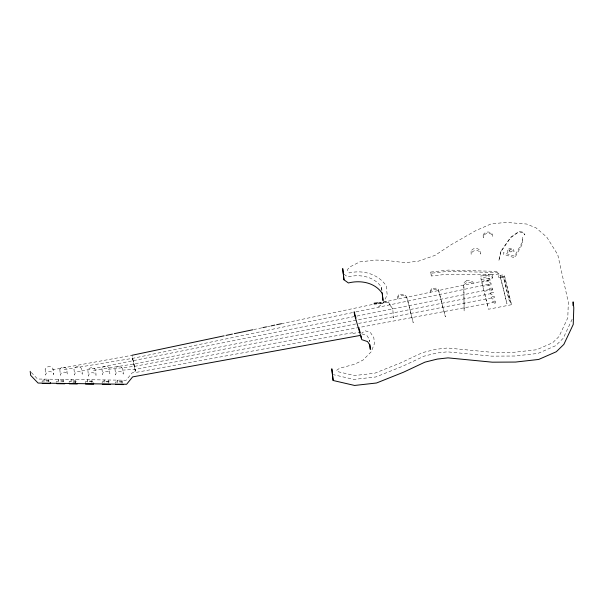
<?xml version="1.0" encoding="UTF-8"?>
<svg xmlns="http://www.w3.org/2000/svg" width="604" height="604" viewBox="0 0 604 604"><rect width="100%" height="100%" fill="white"/><g stroke="black" fill="none" stroke-linecap="round" stroke-linejoin="round"><path stroke-width="0.45" stroke-dasharray="3.02 2.27" d="M492.2 288.025C493.913 293.295 484.763 288.108 492.215 288.017M495.416 301.079C497.288 305.911 487.934 301.305 495.431 301.011M42.076 382.128L42.174 380.973L50.185 381.086M48.69 381.788L48.645 379.176M56.58 382.324L56.685 381.177L64.696 381.283M58.392 381.2L58.558 379.312L58.709 380.671L63.307 380.731L63.141 382.619L62.982 381.26M69.12 382.498L69.218 381.343L77.229 381.456L77.388 382.815M72.918 382.755L75.681 382.793L75.689 379.546M85.398 382.725L85.504 381.569L93.507 381.675L93.665 383.042M91.967 379.765L91.959 383.012L91.8 381.652M102.136 382.951L102.242 381.796L110.245 381.909L110.404 383.268M108.697 383.246L108.705 379.999M115.462 383.132L115.568 381.985L123.571 382.09L123.729 383.449M122.023 383.427L122.031 380.18M572.154 319.252L563.177 338.338L555.612 345.707L537.99 353.416L514.85 356.02L491.581 356.141L447.315 351.838L436.564 353.046L424.212 356.133L402.702 366.228L375.869 376.949L353.914 379.418L333.34 374.661M378.376 306.968L383.185 302.997L387.217 294.941L386.19 285.798C378.255 274.027 362.883 269.648 349.444 272.91L347.889 271.792L347.617 269.422L349.58 267.066L359.765 261.887L375.847 260.075L385.775 260.347L405.08 262.687L418.376 261.185L435.001 255.379L451.49 244.514L475.861 230.585L490.75 224.054L505.669 222.378L526.545 224.016L536.125 227.934L546.779 237.115L557.749 254.654L568.326 302.332L567.79 317.87L559.01 336.549L552.615 342.778L536.677 349.746L514.751 352.215L492.109 352.336L447.519 347.995L435.748 349.316L422.453 352.638L400.595 362.898L374.646 373.264L354.503 375.537L336.926 371.468L336.79 370.229L339.644 368.221L354.563 364.272L363.042 360.059L371.181 351.807L374.472 343.57L373.823 337.779L370.456 332.54L365.231 330.781L361.781 333.136M490.161 280.248C489.172 274.329 483.789 284.159 490.161 280.248L481.932 282.128L482.083 283.487M491.211 284.461C490.388 278.784 484.725 288.108 491.211 284.461L482.943 286.236L483.102 287.595M492.441 289.543L484.212 291.332L484.363 292.691M253.612 329.588L261.902 327.836M267.436 326.666L270.199 326.084M281.253 323.744L373.393 304.28M377.998 303.306L490.086 279.629M64.16 369.595L132.669 358.353L355.107 312.064M356.035 311.868L491.105 283.759M81.766 370.916L356.066 316.247M356.987 316.066L492.388 288.916M500.437 277.032L503.343 276.458L509.406 301.275L503.419 277.1L500.512 277.674M93.56 370.395L133.914 363.963L493.423 293.121M511.46 304.71L488.462 309.256L481.063 279.38L480.912 278.021L489.18 276.39L488.953 274.39L480.686 276.028L499.765 273.876L506.945 303.646L499.923 275.318L504.31 274.82L511.46 304.71L504.529 276.745L498.662 277.402L497.756 272.6L448.523 271.279L430.954 273.257L430.818 272.057L448.387 270.086L497.62 271.4L498.277 274.042M108.259 369.293L134.45 366.386L357.621 323.616M358.549 323.434L494.48 297.387M122.302 370.131L135.122 369.414L495.605 301.917M52.223 369.875L131.989 355.28L135.5 371.105L133.763 371.301L133.914 372.66L132.178 372.857L126.145 380.233L37.599 379.025L30.2 371.309M352.721 332.683L135.651 372.464L132.14 356.639M352.812 333.483L358.897 332.366M431.128 274.812L431.264 276.013L447.322 274.208L491.445 274.624L491.694 276.783L492.796 278.067L481.063 279.38M378.481 302.717L388.168 301.623L392.721 309.059L388.259 302.423L378.572 303.518M378.685 303.374L383.185 302.997M48.803 380.535L44.205 380.467L44.047 379.108L44.039 382.355M75.847 380.905L71.249 380.837L71.091 379.478L71.083 382.732M92.125 381.124L87.527 381.064L87.376 379.705L87.361 382.951M108.863 381.358L104.266 381.29L104.115 379.931L104.099 383.178M122.189 381.539L117.591 381.479L117.44 380.12L117.425 383.366M361.917 333.884L366.915 335.56L369.15 339.025L369.444 341.615L369.15 339.025M344.023 274.276L347.708 276.926C359.803 273.884 374.231 276.368 381.547 287.345L381.939 290.796M492.419 274.707L492.796 278.067M487.398 304.227L487.556 305.586M486.288 299.727L486.439 301.086M485.246 295.515L485.397 296.874M393.619 317.138L393.71 317.938L392.63 308.259M135.122 369.414L135.281 370.773M134.45 366.386L134.609 367.745M133.914 363.963L134.073 365.322M133.242 360.928L133.393 362.287M132.669 358.353L132.827 359.712M75.523 381.434L75.681 382.793M63.148 379.372L63.307 380.731M430.818 272.057L431.264 276.013M381.547 287.345L381.947 290.954M490.478 292.842C490.773 298.255 497.243 289.943 490.486 292.834M491.52 297.032C491.686 302.612 498.428 294.307 491.52 297.032M59.841 369.52L60.37 375.243C60.234 371.581 66.644 370.856 67.316 374.465L66.75 369.467L65.511 367.632L62.076 367.3L60.604 368.183L59.841 369.52M74.013 369.255L74.534 375.061C74.383 370.984 81.517 370.177 82.272 374.193C82.053 371.452 82.363 366.756 78.505 366.553C76.655 366.386 74.511 367.345 74.013 369.255M87.905 370.35L88.433 376.141C88.282 372.132 95.296 371.339 96.036 375.288C95.802 372.577 96.157 367.896 92.321 367.693C90.502 367.526 88.403 368.47 87.905 370.35M101.978 368.795L102.506 374.555C102.363 370.682 109.135 369.92 109.853 373.733C109.581 371.09 110.026 366.439 106.244 366.228C104.492 366.069 102.461 366.975 101.978 368.795M115.017 369.165L115.545 374.971C115.394 370.894 122.529 370.086 123.276 374.103C123.065 371.362 123.375 366.666 119.517 366.469C117.667 366.296 115.523 367.255 115.017 369.165M483.147 235.303L483.245 237.621C483.057 232.578 491.882 231.581 492.811 236.549C493.309 231.045 484.408 230.396 483.147 235.303M522.528 237.281L522.052 242.732L514.555 256.217L503.23 252.615L503.411 254.216L514.744 257.817L522.234 244.333L522.528 237.281M45.157 369.24L45.61 375.092C45.738 370.848 53.265 370.275 53.771 374.593C53.431 371.822 53.975 367.058 50.087 366.651C48.131 366.371 45.844 367.277 45.157 369.24M471.075 251.332L471.143 254.39C471.452 249.497 480.218 248.991 480.618 254.058C481.916 248.252 473.106 246.243 471.075 251.332M500.988 251.136L498.776 260.905L501.026 251.498L510.705 237.629L518.662 232.049L523.147 232.366L524.876 234.941L523.109 232.004L518.617 231.694L510.659 237.274L500.988 251.136M507.805 250.094L507.843 252.721C507.337 249.369 513.098 248.372 514.042 251.506C514.54 247.95 509.089 247.172 507.805 250.094M398.678 294.79L397.009 297.878L397.153 299.161L398.829 296.066L404.333 295.447L407.028 298.308L413.211 322.679L406.885 297.025L404.189 294.171L398.678 294.79M431.694 288.637L429.648 291.868L429.769 292.902L431.815 289.671L436.466 289.15L438.519 290.381L445.367 316.836L438.398 289.339L436.352 288.108L431.694 288.637M466.469 280.784L463.736 282.861L464.121 311.037L463.94 284.665L466.673 282.581L469.753 282.234L473.189 283.85L472.985 282.045L469.55 280.437L466.469 280.784M510.01 251.747A1.397 1.11 -6.5 0 0 512.184 250.811A1.397 1.11 -6.5 0 0 510.184 249.814A1.397 1.11 -6.5 0 0 510.01 251.747"/><path stroke-width="0.91" d="M572.985 305.533L573.113 301.849L573.8 307.889L573.234 324.461L563.864 344.378L556.299 351.747L538.677 359.456L515.544 362.06L492.275 362.181L448.002 357.87L437.251 359.086L424.899 362.166L403.389 372.268L376.556 382.989L354.601 385.458L333.129 380.49L331.807 368.795L332.442 374.45M50.343 382.445L50.238 383.6L42.235 383.487M93.665 383.042L93.56 384.189L85.557 384.084M131.989 355.28L224.129 335.816M225.972 335.424L232.419 334.065M234.261 333.672L252.691 329.784M262.823 327.64L266.515 326.862M271.12 325.888L274.805 325.111M276.647 324.718L281.253 323.744M361.003 335.288L132.638 376.896L126.606 384.272L38.06 383.057L30.661 375.348L30.2 371.309M374.08 303.208L377.598 302.815M374.17 304.008L376.813 303.714M56.738 383.683L64.749 383.797M69.279 383.857L77.282 383.97M102.295 384.31L110.298 384.423M115.621 384.491L123.624 384.605M343.283 273.748L342.71 268.606L343.97 279.788L348.395 282.966C360.49 279.924 374.918 282.408 382.234 293.385M356.005 318.142L354.163 311.823L354.48 314.624L361.773 339.644L367.602 341.6L369.837 345.065L370.32 349.376L369.724 344.197M358.897 328.07L360.218 332.585M382.355 294.563L383.042 300.603L382.151 292.759M361.109 336.224L361.32 338.089M343.397 274.646L343.97 279.788M332.494 374.827L333.129 380.49"/></g></svg>
